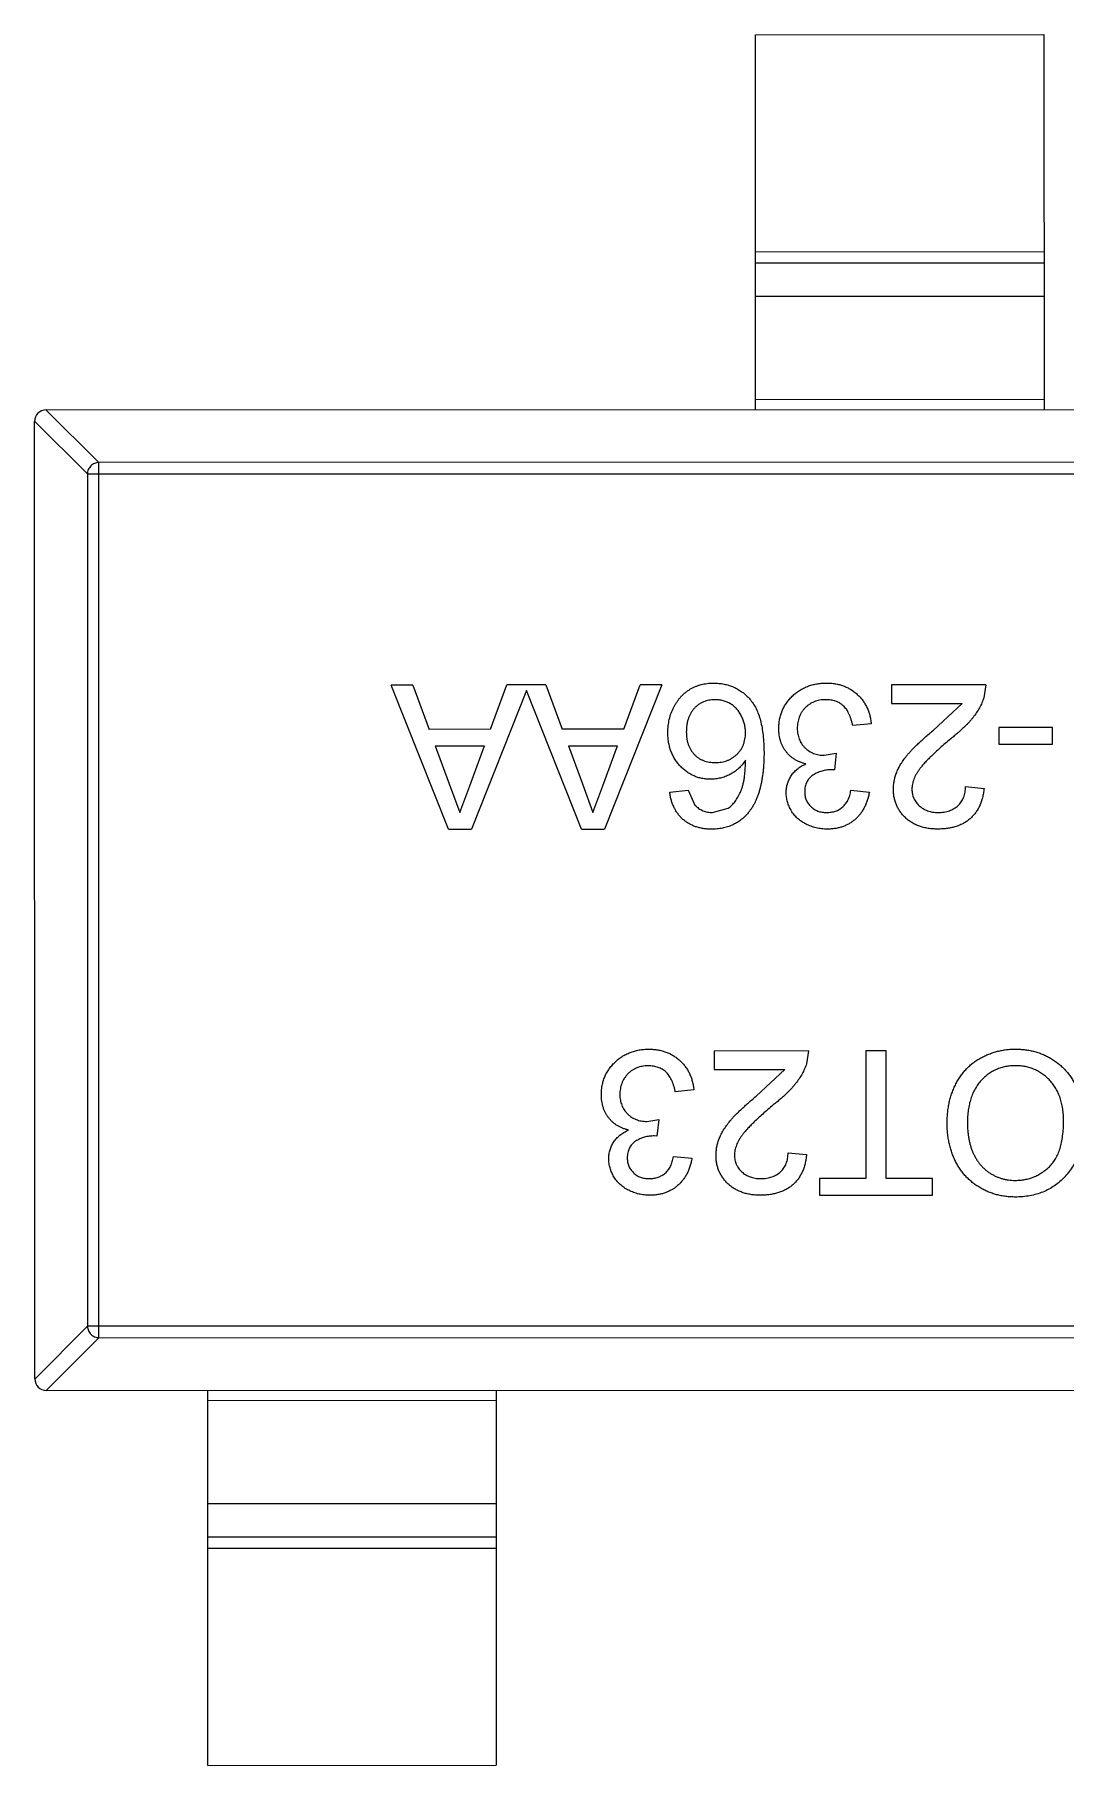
# Model space of a CAD drawing. Header units: inches. Extents: x -29 to 164, y -51 to 83.
# Drawn here: x 30.75 to 32.537, y 30.262 to 33.262 of the extents above; entities that cross this region are included whole.
import ezdxf

# ---------------------------------------------------------------- set-up
doc = ezdxf.new("R2010")
doc.units = ezdxf.units.IN
doc.header["$LTSCALE"] = 1.21
doc.header["$MEASUREMENT"] = 0
doc.layers.get('0').update_dxf_attribs({"linetype": 'CONTINUOUS'})

msp = doc.modelspace()

# ---------------------------------------------------------------- linework, layer by layer
at = {"color": 7, "linetype": 'Continuous'}
for p, q in [((31.9996, 33.2619), (32.4996, 33.262)), ((31.9997, 32.6119), (31.9996, 33.2619)), ((32.4996, 33.262), (32.4997, 32.612)), ((31.9997, 32.8857), (32.4997, 32.8858)), ((32.4997, 32.866), (31.9997, 32.8659)), ((32.4997, 32.808), (31.9997, 32.8079)), ((31.9997, 32.6297), (32.4997, 32.6298)), ((30.8412, 32.5005), (30.7497, 32.5919)), ((30.7501, 30.9316), (30.7497, 32.5916)), ((30.7694, 32.6116), (30.8609, 32.5202)), ((30.7697, 32.6116), (33.7297, 32.6122)), ((30.8412, 32.5005), (33.6583, 32.5011)), ((30.8412, 32.5005), (30.8415, 31.0228)), ((33.6386, 32.5208), (30.8609, 32.5202)), ((30.8612, 31.0031), (30.8609, 32.5202)), ((31.4672, 31.8846), (31.3679, 32.1345)), ((31.4053, 32.1345), (31.3679, 32.1345)), ((31.4053, 32.1345), (31.4337, 32.0576)), ((31.5403, 32.0577), (31.5687, 32.1346)), ((31.636, 32.1346), (31.5687, 32.1346)), ((31.636, 32.1346), (31.6645, 32.0577)), ((31.8369, 32.1346), (31.7377, 31.8846)), ((31.7711, 32.0577), (31.7995, 32.1346)), ((31.8369, 32.1346), (31.7995, 32.1346)), ((32.3989, 32.1348), (32.2354, 32.1347)), ((32.2354, 32.1347), (32.2354, 32.1027)), ((32.3989, 32.1348), (32.3955, 32.1125)), ((31.6024, 32.1251), (31.5069, 31.8846)), ((31.6979, 31.8846), (31.6024, 32.1251)), ((32.2354, 32.1027), (32.3577, 32.1027)), ((32.308, 32.0563), (32.3577, 32.1027)), ((31.5403, 32.0577), (31.4337, 32.0576)), ((31.7711, 32.0577), (31.6645, 32.0577)), ((32.2001, 32.0674), (32.1681, 32.0642)), ((32.5143, 32.0611), (32.4213, 32.061)), ((32.4213, 32.061), (32.4213, 32.0322)), ((32.5143, 32.0322), (32.5143, 32.0611)), ((31.4443, 32.0288), (31.4687, 31.9631)), ((31.4443, 32.0288), (31.5297, 32.0288)), ((31.5041, 31.9596), (31.5297, 32.0288)), ((31.6751, 32.0288), (31.7605, 32.0289)), ((31.6751, 32.0288), (31.6994, 31.9631)), ((31.7349, 31.9596), (31.7605, 32.0289)), ((32.1188, 32.0127), (32.1396, 32.0161)), ((32.1396, 32.0161), (32.1363, 31.9873)), ((32.4213, 32.0322), (32.5143, 32.0322)), ((32.1363, 31.9873), (32.1317, 31.9876)), ((31.4687, 31.9631), (31.487, 31.9134)), ((31.487, 31.9134), (31.5041, 31.9596)), ((31.6994, 31.9631), (31.7178, 31.9135)), ((31.7178, 31.9135), (31.7349, 31.9596)), ((32.3636, 31.9585), (32.3957, 31.9553)), ((31.8508, 31.9487), (31.8829, 31.952)), ((31.8829, 31.952), (31.8944, 31.9263)), ((32.1649, 31.952), (32.197, 31.9488)), ((31.9251, 31.9135), (31.9524, 31.9209)), ((31.4672, 31.8846), (31.5069, 31.8846)), ((31.6979, 31.8846), (31.7377, 31.8846)), ((32.0913, 31.5001), (31.9278, 31.5)), ((31.9278, 31.5), (31.9278, 31.468)), ((32.0913, 31.5001), (32.0879, 31.4778)), ((32.1907, 31.5001), (32.1907, 31.2789)), ((32.2259, 31.5001), (32.1907, 31.5001)), ((32.226, 31.279), (32.2259, 31.5001)), ((31.9278, 31.468), (32.0501, 31.468)), ((32.0004, 31.4216), (32.0501, 31.468)), ((31.8926, 31.4327), (31.8605, 31.4295)), ((31.8113, 31.378), (31.832, 31.3814)), ((31.832, 31.3814), (31.8287, 31.3526)), ((31.8287, 31.3526), (31.8241, 31.3529)), ((32.0561, 31.3238), (32.0881, 31.3206)), ((31.8574, 31.3173), (31.8894, 31.3141)), ((32.1106, 31.2789), (32.1106, 31.2501)), ((32.1907, 31.2789), (32.1106, 31.2789)), ((32.3061, 31.279), (32.226, 31.279)), ((32.3061, 31.2501), (32.3061, 31.279)), ((32.1106, 31.2501), (32.3061, 31.2501)), ((33.6587, 31.0234), (30.8415, 31.0228)), ((30.7501, 30.9313), (30.8415, 31.0228)), ((30.8612, 31.0031), (30.7698, 30.9116)), ((30.8612, 31.0031), (33.639, 31.0037)), ((30.7701, 30.9116), (33.7301, 30.9122)), ((31.0502, 30.2617), (31.0501, 30.9117)), ((31.5501, 30.9118), (31.5502, 30.2618)), ((31.5501, 30.894), (31.0501, 30.8939)), ((31.0501, 30.7157), (31.5501, 30.7158)), ((31.0502, 30.6576), (31.5502, 30.6577)), ((31.5502, 30.6379), (31.0502, 30.6378)), ((31.0502, 30.2617), (31.5502, 30.2618))]:
    msp.add_line(p, q, dxfattribs=at)
for centre, start, end in [((30.7697, 32.5916), 90.012, 180.012), ((30.7701, 30.9316), 180.012, 270.012)]:
    msp.add_arc(centre, 0.02, start, end, dxfattribs=at)
for points, knots in [([(30.8609, 32.5202), (30.8583, 32.5201), (30.8533, 32.519), (30.8468, 32.5146), (30.8424, 32.5081), (30.8413, 32.5031), (30.8412, 32.5005)], [0, 0, 0, 0, 0.249032, 0.5, 0.750968, 1, 1, 1, 1]), ([(31.8476, 32.0523), (31.8477, 32.0562), (31.848, 32.0638), (31.8499, 32.075), (31.8531, 32.0859), (31.8569, 32.0944), (31.8604, 32.101), (31.8634, 32.1056), (31.8666, 32.1099), (31.8699, 32.114), (31.8736, 32.1177), (31.8775, 32.1212), (31.8816, 32.1243), (31.8859, 32.1272), (31.8905, 32.1296), (31.8952, 32.1318), (31.9001, 32.1337), (31.9051, 32.1352), (31.9102, 32.1364), (31.9156, 32.1373), (31.921, 32.1378), (31.9247, 32.1378), (31.9266, 32.1379)], [0, 0, 0, 0, 0.088899, 0.17544, 0.261633, 0.34801, 0.390819, 0.432814, 0.473776, 0.514166, 0.554107, 0.594121, 0.63362, 0.673585, 0.71348, 0.75336, 0.792891, 0.833007, 0.873643, 0.914893, 0.95695, 1, 1, 1, 1]), ([(31.9266, 32.1379), (31.9298, 32.1378), (31.936, 32.1376), (31.945, 32.1363), (31.9536, 32.1341), (31.9618, 32.131), (31.9696, 32.1271), (31.9768, 32.1222), (31.9837, 32.1165), (31.99, 32.1099), (31.9958, 32.1023), (32.0007, 32.0935), (32.005, 32.0836), (32.0084, 32.0726), (32.011, 32.0604), (32.0129, 32.0472), (32.014, 32.0328), (32.0142, 32.0228), (32.0143, 32.0176)], [0, 0, 0, 0, 0.056157, 0.110133, 0.162537, 0.213912, 0.265146, 0.31651, 0.369179, 0.423123, 0.479276, 0.538691, 0.601978, 0.670125, 0.74365, 0.82281, 0.908261, 1, 1, 1, 1]), ([(32.0399, 32.0595), (32.04, 32.0622), (32.0401, 32.0674), (32.0412, 32.0752), (32.0431, 32.0827), (32.0456, 32.0898), (32.0489, 32.0967), (32.053, 32.1032), (32.0578, 32.1094), (32.0632, 32.1152), (32.0691, 32.1205), (32.0756, 32.1252), (32.0824, 32.1291), (32.0897, 32.1323), (32.0973, 32.1348), (32.1053, 32.1366), (32.1137, 32.1377), (32.1194, 32.1378), (32.1224, 32.1379)], [0, 0, 0, 0, 0.063503, 0.124805, 0.18492, 0.244376, 0.303775, 0.364133, 0.425376, 0.488388, 0.551743, 0.61386, 0.67564, 0.737737, 0.800417, 0.864658, 0.930985, 1, 1, 1, 1]), ([(32.1224, 32.1379), (32.125, 32.1379), (32.1302, 32.1378), (32.1377, 32.1367), (32.145, 32.1353), (32.1518, 32.1331), (32.1584, 32.1304), (32.1646, 32.1269), (32.1705, 32.123), (32.1759, 32.1184), (32.181, 32.1133), (32.1855, 32.1078), (32.1893, 32.1019), (32.1927, 32.0958), (32.1955, 32.0892), (32.1976, 32.0822), (32.1992, 32.075), (32.1998, 32.07), (32.2001, 32.0674)], [0, 0, 0, 0, 0.067794, 0.133464, 0.196934, 0.258481, 0.319787, 0.380431, 0.44099, 0.502867, 0.564806, 0.625526, 0.685604, 0.746041, 0.807347, 0.869717, 0.93379, 1, 1, 1, 1]), ([(31.9291, 32.109), (31.9273, 32.109), (31.9238, 32.1089), (31.9187, 32.1081), (31.9138, 32.107), (31.9092, 32.1054), (31.9048, 32.1032), (31.9007, 32.1006), (31.8969, 32.0976), (31.8933, 32.0941), (31.8901, 32.0902), (31.8873, 32.0859), (31.8849, 32.0813), (31.883, 32.0763), (31.8815, 32.0711), (31.8804, 32.0654), (31.8797, 32.0595), (31.8797, 32.0554), (31.8796, 32.0533)], [0, 0, 0, 0, 0.063965, 0.124854, 0.184383, 0.242748, 0.2999, 0.357059, 0.415719, 0.475258, 0.535508, 0.596291, 0.657728, 0.721052, 0.786261, 0.853834, 0.925318, 1, 1, 1, 1]), ([(31.9822, 32.0517), (31.9821, 32.0542), (31.9819, 32.0592), (31.9806, 32.0666), (31.9784, 32.0738), (31.9753, 32.0808), (31.9716, 32.0872), (31.9671, 32.093), (31.9621, 32.0979), (31.9564, 32.102), (31.9502, 32.1051), (31.9436, 32.1074), (31.9365, 32.1088), (31.9316, 32.1089), (31.9291, 32.109)], [0, 0, 0, 0, 0.086177, 0.171222, 0.257573, 0.34515, 0.431508, 0.513644, 0.593539, 0.672806, 0.752058, 0.831493, 0.913823, 1, 1, 1, 1]), ([(32.1212, 32.1091), (32.1194, 32.109), (32.1158, 32.109), (32.1106, 32.1082), (32.1057, 32.1072), (32.1011, 32.1055), (32.0967, 32.1035), (32.0927, 32.101), (32.0888, 32.0981), (32.0853, 32.0948), (32.0822, 32.0911), (32.0794, 32.0872), (32.0771, 32.083), (32.0752, 32.0787), (32.0738, 32.0741), (32.0727, 32.0694), (32.072, 32.0644), (32.072, 32.061), (32.0719, 32.0592)], [0, 0, 0, 0, 0.069461, 0.135658, 0.19962, 0.261651, 0.322053, 0.38234, 0.443223, 0.50493, 0.56682, 0.6276, 0.687476, 0.747351, 0.808174, 0.870133, 0.933721, 1, 1, 1, 1]), ([(32.1681, 32.0642), (32.1677, 32.0661), (32.1668, 32.0698), (32.1653, 32.0752), (32.1636, 32.0801), (32.1615, 32.0846), (32.1595, 32.0888), (32.1571, 32.0924), (32.1545, 32.0957), (32.1517, 32.0986), (32.1487, 32.1011), (32.1455, 32.1032), (32.1421, 32.105), (32.1383, 32.1065), (32.1344, 32.1076), (32.1302, 32.1085), (32.1258, 32.109), (32.1228, 32.109), (32.1212, 32.1091)], [0, 0, 0, 0, 0.082566, 0.15976, 0.233155, 0.301356, 0.365752, 0.426437, 0.484185, 0.539549, 0.593156, 0.647048, 0.701446, 0.757, 0.81384, 0.873058, 0.934963, 1, 1, 1, 1]), ([(32.3955, 32.1125), (32.3944, 32.1096), (32.3923, 32.1036), (32.3879, 32.095), (32.3828, 32.0865), (32.3778, 32.0795), (32.3732, 32.0739), (32.3693, 32.0696), (32.3651, 32.0651), (32.3604, 32.0606), (32.3553, 32.0559), (32.3499, 32.051), (32.3441, 32.0461), (32.34, 32.0429), (32.3379, 32.0412)], [0, 0, 0, 0, 0.100388, 0.204407, 0.310686, 0.422157, 0.480685, 0.543238, 0.6095, 0.679555, 0.753841, 0.831641, 0.913813, 1, 1, 1, 1]), ([(31.9215, 31.9712), (31.919, 31.9713), (31.914, 31.9714), (31.9067, 31.9724), (31.8997, 31.9743), (31.893, 31.9767), (31.8866, 31.98), (31.8804, 31.9838), (31.8746, 31.9885), (31.8691, 31.9937), (31.864, 31.9996), (31.8596, 32.0059), (31.8559, 32.0126), (31.8529, 32.0198), (31.8505, 32.0273), (31.8488, 32.0353), (31.8478, 32.0437), (31.8477, 32.0494), (31.8476, 32.0523)], [0, 0, 0, 0, 0.061347, 0.121203, 0.179863, 0.238152, 0.296252, 0.35519, 0.415676, 0.478379, 0.541524, 0.603977, 0.666513, 0.729491, 0.79371, 0.859736, 0.928449, 1, 1, 1, 1]), ([(31.8796, 32.0533), (31.8797, 32.0513), (31.8797, 32.0474), (31.8804, 32.0417), (31.8814, 32.0363), (31.883, 32.0312), (31.8849, 32.0265), (31.8872, 32.0221), (31.89, 32.018), (31.8932, 32.0143), (31.8967, 32.0109), (31.9006, 32.008), (31.9048, 32.0055), (31.9093, 32.0035), (31.9141, 32.0019), (31.9193, 32.0009), (31.9247, 32.0001), (31.9284, 32.0001), (31.9303, 32)], [0, 0, 0, 0, 0.072229, 0.141252, 0.207439, 0.270245, 0.331238, 0.391254, 0.450152, 0.509008, 0.567734, 0.625726, 0.683708, 0.742407, 0.803094, 0.865865, 0.931379, 1, 1, 1, 1]), ([(31.9303, 32), (31.9321, 32.0001), (31.9356, 32.0001), (31.9407, 32.0009), (31.9457, 32.002), (31.9504, 32.0035), (31.9549, 32.0055), (31.9592, 32.008), (31.9633, 32.0109), (31.9672, 32.0143), (31.9707, 32.0179), (31.9738, 32.0219), (31.9764, 32.0262), (31.9786, 32.0308), (31.9802, 32.0356), (31.9813, 32.0407), (31.9821, 32.0461), (31.9822, 32.0498), (31.9822, 32.0517)], [0, 0, 0, 0, 0.064812, 0.127718, 0.189086, 0.249562, 0.309738, 0.370215, 0.431085, 0.493911, 0.55657, 0.617553, 0.678119, 0.739063, 0.801665, 0.864956, 0.93089, 1, 1, 1, 1]), ([(32.0868, 31.9978), (32.085, 31.9983), (32.0815, 31.9992), (32.0765, 32.001), (32.0717, 32.0032), (32.0672, 32.0056), (32.0631, 32.0085), (32.0592, 32.0116), (32.0556, 32.0152), (32.0524, 32.0191), (32.0494, 32.0232), (32.0469, 32.0277), (32.0447, 32.0323), (32.0429, 32.0372), (32.0416, 32.0425), (32.0406, 32.0479), (32.04, 32.0536), (32.0399, 32.0575), (32.0399, 32.0595)], [0, 0, 0, 0, 0.065828, 0.128938, 0.190858, 0.251186, 0.310974, 0.37005, 0.429672, 0.489507, 0.549975, 0.610075, 0.670915, 0.732909, 0.796711, 0.861825, 0.929892, 1, 1, 1, 1]), ([(32.0719, 32.0592), (32.072, 32.0576), (32.0721, 32.0543), (32.0727, 32.0496), (32.0737, 32.0451), (32.0752, 32.0408), (32.077, 32.0367), (32.0793, 32.0328), (32.082, 32.0292), (32.0851, 32.0258), (32.0885, 32.0227), (32.0922, 32.0201), (32.0961, 32.0178), (32.1002, 32.0159), (32.1045, 32.0145), (32.1091, 32.0134), (32.1139, 32.0128), (32.1172, 32.0127), (32.1188, 32.0127)], [0, 0, 0, 0, 0.067051, 0.13118, 0.193722, 0.254499, 0.314763, 0.375117, 0.436023, 0.498297, 0.560571, 0.621619, 0.681973, 0.742853, 0.804272, 0.867473, 0.932273, 1, 1, 1, 1]), ([(32.2386, 31.9537), (32.2387, 31.9562), (32.2388, 31.9612), (32.2399, 31.9686), (32.2418, 31.9759), (32.2442, 31.9832), (32.2475, 31.9906), (32.2517, 31.9981), (32.257, 32.0058), (32.262, 32.0123), (32.2667, 32.0178), (32.2708, 32.0223), (32.2756, 32.0271), (32.2809, 32.0323), (32.2869, 32.0378), (32.2933, 32.0437), (32.3005, 32.0499), (32.3054, 32.0541), (32.308, 32.0563)], [0, 0, 0, 0, 0.057945, 0.116018, 0.174826, 0.234683, 0.296827, 0.364061, 0.436192, 0.51426, 0.556976, 0.604856, 0.657675, 0.715751, 0.77884, 0.847501, 0.921228, 1, 1, 1, 1]), ([(32.0143, 32.0176), (32.0143, 32.0147), (32.0142, 32.0089), (32.0138, 32.0004), (32.0134, 31.9921), (32.0126, 31.9842), (32.0117, 31.9766), (32.0105, 31.9693), (32.0091, 31.9623), (32.0075, 31.9556), (32.0057, 31.9492), (32.0037, 31.9431), (32.0015, 31.9373), (31.999, 31.9319), (31.9964, 31.9267), (31.9935, 31.9219), (31.9904, 31.9173), (31.9882, 31.9145), (31.987, 31.9131)], [0, 0, 0, 0, 0.080034, 0.157854, 0.232564, 0.304731, 0.374384, 0.441663, 0.506048, 0.568692, 0.628715, 0.687238, 0.743227, 0.797567, 0.850239, 0.901629, 0.951067, 1, 1, 1, 1]), ([(32.3379, 32.0412), (32.3347, 32.0385), (32.3285, 32.0333), (32.3197, 32.0256), (32.3117, 32.0184), (32.3046, 32.0116), (32.2984, 32.0054), (32.2929, 31.9996), (32.2882, 31.9944), (32.2843, 31.9895), (32.2811, 31.9849), (32.2783, 31.9803), (32.276, 31.9759), (32.274, 31.9714), (32.2725, 31.967), (32.2715, 31.9627), (32.2708, 31.9583), (32.2707, 31.9555), (32.2707, 31.954)], [0, 0, 0, 0, 0.11141, 0.214526, 0.309417, 0.396087, 0.474284, 0.544374, 0.60642, 0.660582, 0.709794, 0.756451, 0.800767, 0.843168, 0.884295, 0.923885, 0.962359, 1, 1, 1, 1]), ([(31.9822, 32.0042), (31.9803, 32.0015), (31.9766, 31.9963), (31.9701, 31.9895), (31.963, 31.9838), (31.9552, 31.9792), (31.9471, 31.9756), (31.9387, 31.9731), (31.9302, 31.9715), (31.9244, 31.9713), (31.9215, 31.9712)], [0, 0, 0, 0, 0.13549, 0.265229, 0.390778, 0.51542, 0.638317, 0.759642, 0.878902, 1, 1, 1, 1]), ([(31.9524, 31.9209), (31.9545, 31.9227), (31.9588, 31.9262), (31.9644, 31.9328), (31.9694, 31.9404), (31.973, 31.9476), (31.9756, 31.954), (31.9773, 31.9594), (31.9788, 31.9655), (31.98, 31.9721), (31.9809, 31.9793), (31.9816, 31.9871), (31.9821, 31.9954), (31.9822, 32.0012), (31.9822, 32.0042)], [0, 0, 0, 0, 0.088609, 0.181893, 0.280787, 0.38702, 0.444107, 0.506454, 0.574396, 0.647656, 0.726426, 0.811458, 0.90278, 1, 1, 1, 1]), ([(32.0527, 31.9482), (32.0528, 31.9508), (32.0531, 31.956), (32.0547, 31.9634), (32.0575, 31.9705), (32.0612, 31.9773), (32.0661, 31.9835), (32.072, 31.989), (32.0789, 31.9939), (32.0842, 31.9965), (32.0868, 31.9978)], [0, 0, 0, 0, 0.121951, 0.240787, 0.35855, 0.479066, 0.601519, 0.727551, 0.859932, 1, 1, 1, 1]), ([(32.1317, 31.9876), (32.1287, 31.9875), (32.1229, 31.9873), (32.1145, 31.9854), (32.1065, 31.9826), (32.1003, 31.9791), (32.0958, 31.9759), (32.0929, 31.9729), (32.0903, 31.9698), (32.0883, 31.9663), (32.0867, 31.9625), (32.0856, 31.9584), (32.0849, 31.9539), (32.0848, 31.9509), (32.0848, 31.9493)], [0, 0, 0, 0, 0.129789, 0.254605, 0.378435, 0.50292, 0.565018, 0.624848, 0.683448, 0.742765, 0.802757, 0.86522, 0.930779, 1, 1, 1, 1]), ([(32.3156, 31.8847), (32.3127, 31.8848), (32.3071, 31.8849), (32.2988, 31.8859), (32.2911, 31.8874), (32.2838, 31.8895), (32.277, 31.8924), (32.2706, 31.8958), (32.2647, 31.8998), (32.2593, 31.9045), (32.2545, 31.9095), (32.2502, 31.915), (32.2467, 31.9207), (32.2437, 31.9267), (32.2414, 31.9331), (32.2398, 31.9397), (32.2388, 31.9466), (32.2387, 31.9513), (32.2386, 31.9537)], [0, 0, 0, 0, 0.074712, 0.145539, 0.213339, 0.278615, 0.342094, 0.40389, 0.465063, 0.526577, 0.587328, 0.64638, 0.704345, 0.761672, 0.819418, 0.878039, 0.937796, 1, 1, 1, 1]), ([(32.2707, 31.954), (32.2707, 31.9526), (32.2708, 31.9499), (32.2714, 31.9458), (32.2723, 31.942), (32.2738, 31.9383), (32.2755, 31.9347), (32.2778, 31.9314), (32.2803, 31.9282), (32.2833, 31.9252), (32.2865, 31.9225), (32.2901, 31.9201), (32.2938, 31.9181), (32.2979, 31.9164), (32.3021, 31.9152), (32.3066, 31.9143), (32.3114, 31.9137), (32.3146, 31.9136), (32.3163, 31.9136)], [0, 0, 0, 0, 0.061762, 0.121174, 0.179421, 0.236843, 0.294322, 0.353191, 0.412721, 0.474522, 0.537057, 0.599591, 0.662367, 0.725246, 0.790316, 0.857724, 0.927232, 1, 1, 1, 1]), ([(32.3957, 31.9553), (32.3954, 31.9525), (32.3947, 31.947), (32.3931, 31.9392), (32.3909, 31.9318), (32.3882, 31.925), (32.3849, 31.9187), (32.3811, 31.9128), (32.3766, 31.9075), (32.3717, 31.9027), (32.3663, 31.8985), (32.3604, 31.8948), (32.354, 31.8917), (32.3471, 31.8891), (32.3399, 31.8872), (32.3322, 31.8858), (32.324, 31.8849), (32.3184, 31.8848), (32.3156, 31.8847)], [0, 0, 0, 0, 0.070675, 0.137493, 0.201473, 0.262869, 0.32255, 0.380737, 0.43822, 0.495487, 0.553484, 0.611346, 0.670644, 0.731587, 0.794183, 0.859445, 0.928208, 1, 1, 1, 1]), ([(32.3163, 31.9136), (32.318, 31.9136), (32.3214, 31.9137), (32.3264, 31.9143), (32.3311, 31.9151), (32.3356, 31.9165), (32.3397, 31.9181), (32.3436, 31.9203), (32.3473, 31.9226), (32.3507, 31.9254), (32.3537, 31.9286), (32.3564, 31.932), (32.3586, 31.9357), (32.3604, 31.9397), (32.3618, 31.944), (32.3629, 31.9486), (32.3635, 31.9534), (32.3636, 31.9568), (32.3636, 31.9585)], [0, 0, 0, 0, 0.070696, 0.138358, 0.20337, 0.2657, 0.327256, 0.386512, 0.445858, 0.505173, 0.56378, 0.622343, 0.680824, 0.739795, 0.800801, 0.864239, 0.930631, 1, 1, 1, 1]), ([(31.923, 31.8847), (31.9206, 31.8847), (31.9158, 31.8848), (31.9087, 31.8856), (31.9021, 31.887), (31.8957, 31.8888), (31.8897, 31.8912), (31.884, 31.8941), (31.8787, 31.8976), (31.8737, 31.9016), (31.8692, 31.906), (31.8651, 31.9109), (31.8615, 31.9163), (31.8584, 31.922), (31.8557, 31.9281), (31.8535, 31.9346), (31.8519, 31.9415), (31.8512, 31.9463), (31.8508, 31.9487)], [0, 0, 0, 0, 0.068499, 0.134572, 0.198208, 0.259784, 0.319951, 0.379508, 0.438814, 0.498497, 0.558182, 0.617438, 0.677522, 0.737959, 0.80033, 0.86409, 0.930622, 1, 1, 1, 1]), ([(31.8944, 31.9263), (31.8955, 31.9253), (31.8976, 31.9233), (31.9009, 31.9207), (31.9045, 31.9184), (31.9083, 31.9166), (31.9122, 31.9152), (31.9164, 31.9142), (31.9207, 31.9136), (31.9236, 31.9135), (31.9251, 31.9135)], [0, 0, 0, 0, 0.128545, 0.252818, 0.375212, 0.497113, 0.618546, 0.742222, 0.869458, 1, 1, 1, 1]), ([(32.1239, 31.8847), (32.1206, 31.8848), (32.1142, 31.885), (32.1048, 31.8867), (32.0958, 31.8894), (32.0872, 31.8931), (32.0793, 31.8977), (32.0723, 31.9032), (32.0663, 31.9095), (32.0615, 31.9166), (32.0576, 31.9241), (32.0548, 31.9319), (32.0531, 31.94), (32.0528, 31.9455), (32.0527, 31.9482)], [0, 0, 0, 0, 0.092054, 0.181008, 0.26913, 0.357137, 0.443549, 0.526433, 0.607453, 0.688385, 0.767854, 0.845531, 0.922529, 1, 1, 1, 1]), ([(32.0848, 31.9493), (32.0848, 31.948), (32.0849, 31.9455), (32.0854, 31.9419), (32.0862, 31.9384), (32.0874, 31.9351), (32.0889, 31.932), (32.0908, 31.9291), (32.0929, 31.9262), (32.0954, 31.9237), (32.0982, 31.9213), (32.1011, 31.9192), (32.1043, 31.9174), (32.1076, 31.916), (32.1112, 31.9149), (32.1149, 31.9141), (32.1188, 31.9136), (32.1215, 31.9136), (32.1229, 31.9135)], [0, 0, 0, 0, 0.065093, 0.127304, 0.188122, 0.247131, 0.306077, 0.365678, 0.426103, 0.487841, 0.550317, 0.611805, 0.672737, 0.734883, 0.79768, 0.862475, 0.929775, 1, 1, 1, 1]), ([(32.1229, 31.9135), (32.1255, 31.9137), (32.1307, 31.9139), (32.1381, 31.9157), (32.1449, 31.9187), (32.1498, 31.9223), (32.1534, 31.9257), (32.1558, 31.9286), (32.1579, 31.9317), (32.1598, 31.9352), (32.1615, 31.939), (32.163, 31.943), (32.1641, 31.9474), (32.1646, 31.9505), (32.1649, 31.952)], [0, 0, 0, 0, 0.127797, 0.246795, 0.362284, 0.477652, 0.536237, 0.59559, 0.656344, 0.719085, 0.784349, 0.852876, 0.924551, 1, 1, 1, 1]), ([(32.197, 31.9488), (32.1965, 31.9463), (32.1955, 31.9415), (32.1935, 31.9345), (32.191, 31.9279), (32.1881, 31.9217), (32.1848, 31.916), (32.181, 31.9107), (32.1768, 31.9058), (32.1722, 31.9014), (32.1672, 31.8975), (32.1619, 31.894), (32.1563, 31.8912), (32.1504, 31.8888), (32.1442, 31.8869), (32.1376, 31.8857), (32.1308, 31.8848), (32.1262, 31.8847), (32.1239, 31.8847)], [0, 0, 0, 0, 0.071036, 0.139343, 0.204958, 0.268332, 0.330129, 0.390664, 0.450861, 0.510587, 0.570374, 0.629455, 0.687994, 0.747581, 0.807839, 0.870034, 0.93381, 1, 1, 1, 1]), ([(31.987, 31.9131), (31.985, 31.9108), (31.981, 31.9063), (31.9742, 31.9005), (31.967, 31.8956), (31.9592, 31.8916), (31.9509, 31.8885), (31.942, 31.8862), (31.9327, 31.8849), (31.9263, 31.8847), (31.923, 31.8847)], [0, 0, 0, 0, 0.125625, 0.247619, 0.368528, 0.488104, 0.609878, 0.735382, 0.864448, 1, 1, 1, 1]), ([(31.7323, 31.4248), (31.7324, 31.4275), (31.7325, 31.4328), (31.7336, 31.4405), (31.7355, 31.448), (31.7381, 31.4551), (31.7413, 31.462), (31.7454, 31.4685), (31.7502, 31.4747), (31.7556, 31.4805), (31.7616, 31.4859), (31.768, 31.4905), (31.7749, 31.4944), (31.7821, 31.4976), (31.7897, 31.5002), (31.7977, 31.502), (31.8061, 31.503), (31.8119, 31.5032), (31.8148, 31.5032)], [0, 0, 0, 0, 0.063503, 0.124805, 0.18492, 0.244376, 0.303775, 0.364133, 0.425376, 0.488388, 0.551743, 0.61386, 0.67564, 0.737737, 0.800417, 0.864658, 0.930985, 1, 1, 1, 1]), ([(31.8148, 31.5032), (31.8174, 31.5032), (31.8226, 31.5031), (31.8302, 31.5021), (31.8374, 31.5006), (31.8443, 31.4984), (31.8508, 31.4957), (31.857, 31.4922), (31.8629, 31.4883), (31.8684, 31.4837), (31.8734, 31.4786), (31.8779, 31.4731), (31.8818, 31.4673), (31.8852, 31.4611), (31.8879, 31.4545), (31.89, 31.4476), (31.8917, 31.4403), (31.8923, 31.4353), (31.8926, 31.4327)], [0, 0, 0, 0, 0.067794, 0.133464, 0.196934, 0.258481, 0.319787, 0.380431, 0.44099, 0.502867, 0.564806, 0.625526, 0.685604, 0.746041, 0.807347, 0.869717, 0.93379, 1, 1, 1, 1]), ([(32.3317, 31.3755), (32.3318, 31.3786), (32.3319, 31.3848), (32.3326, 31.3938), (32.3338, 31.4026), (32.3354, 31.4112), (32.3376, 31.4195), (32.3402, 31.4276), (32.3433, 31.4354), (32.3468, 31.443), (32.3508, 31.4502), (32.3552, 31.457), (32.36, 31.4633), (32.3652, 31.4692), (32.3708, 31.4746), (32.3769, 31.4796), (32.3832, 31.4841), (32.39, 31.4882), (32.3971, 31.4917), (32.4043, 31.4948), (32.4116, 31.4975), (32.4191, 31.4996), (32.4267, 31.5013), (32.4344, 31.5025), (32.4423, 31.5032), (32.4476, 31.5033), (32.4503, 31.5034)], [0, 0, 0, 0, 0.04756, 0.093962, 0.139112, 0.183626, 0.227457, 0.270703, 0.313611, 0.35626, 0.398366, 0.439557, 0.480045, 0.519888, 0.559658, 0.599421, 0.639208, 0.679668, 0.72002, 0.759859, 0.79956, 0.839199, 0.878956, 0.918794, 0.959083, 1, 1, 1, 1]), ([(32.4503, 31.5034), (32.4531, 31.5033), (32.4588, 31.5032), (32.4672, 31.5024), (32.4754, 31.5011), (32.4834, 31.4993), (32.4911, 31.4969), (32.4986, 31.4939), (32.5059, 31.4905), (32.5129, 31.4866), (32.5196, 31.4822), (32.5258, 31.4774), (32.5317, 31.4722), (32.5371, 31.4665), (32.5422, 31.4606), (32.5468, 31.4542), (32.551, 31.4475), (32.5547, 31.4403), (32.5581, 31.433), (32.5609, 31.4255), (32.5634, 31.418), (32.5654, 31.4103), (32.567, 31.4025), (32.568, 31.3946), (32.5688, 31.3866), (32.5689, 31.3812), (32.5689, 31.3785)], [0, 0, 0, 0, 0.044697, 0.088534, 0.131409, 0.173814, 0.215715, 0.257247, 0.298848, 0.340604, 0.382029, 0.42297, 0.463632, 0.504048, 0.544591, 0.584964, 0.626265, 0.667979, 0.709943, 0.751382, 0.792619, 0.833948, 0.875008, 0.916446, 0.957907, 1, 1, 1, 1]), ([(31.8137, 31.4744), (31.8118, 31.4744), (31.8083, 31.4743), (31.8031, 31.4735), (31.7982, 31.4725), (31.7935, 31.4709), (31.7892, 31.4688), (31.7851, 31.4664), (31.7813, 31.4635), (31.7778, 31.4601), (31.7747, 31.4564), (31.7719, 31.4525), (31.7696, 31.4484), (31.7676, 31.444), (31.7662, 31.4394), (31.7652, 31.4347), (31.7645, 31.4297), (31.7644, 31.4263), (31.7644, 31.4245)], [0, 0, 0, 0, 0.069461, 0.135658, 0.19962, 0.261651, 0.322053, 0.38234, 0.443223, 0.50493, 0.56682, 0.6276, 0.687476, 0.747351, 0.808174, 0.870133, 0.933721, 1, 1, 1, 1]), ([(31.8605, 31.4295), (31.8601, 31.4314), (31.8593, 31.4352), (31.8577, 31.4405), (31.856, 31.4455), (31.8539, 31.4499), (31.8519, 31.4541), (31.8495, 31.4577), (31.847, 31.461), (31.8442, 31.4639), (31.8412, 31.4664), (31.838, 31.4685), (31.8345, 31.4704), (31.8308, 31.4718), (31.8268, 31.4729), (31.8227, 31.4738), (31.8182, 31.4743), (31.8152, 31.4744), (31.8137, 31.4744)], [0, 0, 0, 0, 0.082566, 0.15976, 0.233155, 0.301356, 0.365752, 0.426437, 0.484185, 0.539549, 0.593156, 0.647048, 0.701446, 0.757, 0.81384, 0.873058, 0.934963, 1, 1, 1, 1]), ([(32.0879, 31.4778), (32.0869, 31.4749), (32.0847, 31.4689), (32.0804, 31.4603), (32.0752, 31.4518), (32.0702, 31.4448), (32.0656, 31.4393), (32.0618, 31.4349), (32.0575, 31.4304), (32.0528, 31.4259), (32.0478, 31.4212), (32.0424, 31.4164), (32.0365, 31.4115), (32.0324, 31.4082), (32.0303, 31.4066)], [0, 0, 0, 0, 0.100388, 0.204407, 0.310686, 0.422157, 0.480685, 0.543238, 0.6095, 0.679555, 0.753841, 0.831641, 0.913813, 1, 1, 1, 1]), ([(32.4504, 31.4745), (32.4474, 31.4744), (32.4416, 31.4743), (32.4331, 31.4731), (32.425, 31.471), (32.4172, 31.4682), (32.4099, 31.4645), (32.4029, 31.4601), (32.3964, 31.4547), (32.3903, 31.4487), (32.3848, 31.4419), (32.38, 31.4344), (32.376, 31.4262), (32.3726, 31.4173), (32.3701, 31.4077), (32.3682, 31.3975), (32.3671, 31.3866), (32.367, 31.3791), (32.367, 31.3753)], [0, 0, 0, 0, 0.061055, 0.119545, 0.176806, 0.232956, 0.288583, 0.344667, 0.401662, 0.46054, 0.520477, 0.581213, 0.643431, 0.707961, 0.775371, 0.846414, 0.921152, 1, 1, 1, 1]), ([(32.5336, 31.3789), (32.5336, 31.3825), (32.5335, 31.3895), (32.5323, 31.3998), (32.5304, 31.4095), (32.5279, 31.4186), (32.5245, 31.4271), (32.5205, 31.435), (32.5156, 31.4423), (32.5101, 31.449), (32.504, 31.455), (32.4974, 31.4602), (32.4905, 31.4646), (32.4832, 31.4682), (32.4756, 31.4711), (32.4675, 31.4731), (32.4591, 31.4743), (32.4534, 31.4744), (32.4504, 31.4745)], [0, 0, 0, 0, 0.075964, 0.148125, 0.217201, 0.2833, 0.347202, 0.4093, 0.470426, 0.531588, 0.591739, 0.650258, 0.707303, 0.764208, 0.821148, 0.879119, 0.938423, 1, 1, 1, 1]), ([(31.7793, 31.3631), (31.7775, 31.3636), (31.774, 31.3645), (31.7689, 31.3663), (31.7642, 31.3685), (31.7597, 31.3709), (31.7555, 31.3738), (31.7516, 31.3769), (31.7481, 31.3805), (31.7448, 31.3844), (31.7418, 31.3885), (31.7393, 31.393), (31.7372, 31.3976), (31.7353, 31.4026), (31.734, 31.4078), (31.7331, 31.4132), (31.7324, 31.4189), (31.7324, 31.4228), (31.7323, 31.4248)], [0, 0, 0, 0, 0.065828, 0.128938, 0.190858, 0.251186, 0.310974, 0.37005, 0.429672, 0.489507, 0.549975, 0.610075, 0.670915, 0.732909, 0.796711, 0.861825, 0.929892, 1, 1, 1, 1]), ([(31.7644, 31.4245), (31.7644, 31.4229), (31.7645, 31.4196), (31.7651, 31.4149), (31.7662, 31.4104), (31.7676, 31.4061), (31.7695, 31.402), (31.7717, 31.3981), (31.7745, 31.3945), (31.7776, 31.3911), (31.7809, 31.388), (31.7846, 31.3854), (31.7885, 31.3831), (31.7926, 31.3813), (31.797, 31.3798), (31.8015, 31.3787), (31.8063, 31.3781), (31.8096, 31.3781), (31.8113, 31.378)], [0, 0, 0, 0, 0.067051, 0.13118, 0.193722, 0.254499, 0.314763, 0.375117, 0.436023, 0.498297, 0.560571, 0.621619, 0.681973, 0.742853, 0.804272, 0.867473, 0.932273, 1, 1, 1, 1]), ([(31.9311, 31.3191), (31.9311, 31.3215), (31.9313, 31.3265), (31.9324, 31.3339), (31.9342, 31.3412), (31.9366, 31.3485), (31.94, 31.3559), (31.9442, 31.3634), (31.9494, 31.3711), (31.9544, 31.3776), (31.9591, 31.3831), (31.9633, 31.3876), (31.9681, 31.3924), (31.9733, 31.3976), (31.9793, 31.4031), (31.9858, 31.409), (31.9929, 31.4152), (31.9979, 31.4194), (32.0004, 31.4216)], [0, 0, 0, 0, 0.057945, 0.116018, 0.174826, 0.234683, 0.296827, 0.364061, 0.436192, 0.51426, 0.556976, 0.604856, 0.657675, 0.715751, 0.77884, 0.847501, 0.921228, 1, 1, 1, 1]), ([(32.0303, 31.4066), (32.0271, 31.4039), (32.0209, 31.3986), (32.0122, 31.3909), (32.0042, 31.3837), (31.9971, 31.377), (31.9908, 31.3707), (31.9853, 31.3649), (31.9806, 31.3597), (31.9768, 31.3548), (31.9735, 31.3502), (31.9707, 31.3457), (31.9684, 31.3412), (31.9665, 31.3368), (31.965, 31.3324), (31.9639, 31.328), (31.9632, 31.3237), (31.9632, 31.3208), (31.9631, 31.3194)], [0, 0, 0, 0, 0.11141, 0.214526, 0.309417, 0.396087, 0.474284, 0.544374, 0.60642, 0.660582, 0.709794, 0.756451, 0.800767, 0.843168, 0.884295, 0.923885, 0.962359, 1, 1, 1, 1]), ([(31.7452, 31.3136), (31.7453, 31.3162), (31.7455, 31.3213), (31.7471, 31.3288), (31.7499, 31.3359), (31.7536, 31.3426), (31.7585, 31.3488), (31.7644, 31.3544), (31.7714, 31.3593), (31.7766, 31.3618), (31.7793, 31.3631)], [0, 0, 0, 0, 0.121951, 0.240787, 0.35855, 0.479066, 0.601519, 0.727551, 0.859932, 1, 1, 1, 1]), ([(32.4502, 31.2469), (32.4473, 31.247), (32.4417, 31.2471), (32.4335, 31.2478), (32.4254, 31.2492), (32.4175, 31.2509), (32.4099, 31.2533), (32.4024, 31.256), (32.3952, 31.2595), (32.3882, 31.2633), (32.3815, 31.2676), (32.3753, 31.2723), (32.3694, 31.2774), (32.3638, 31.2829), (32.3588, 31.2889), (32.3541, 31.2952), (32.3499, 31.3019), (32.3461, 31.3091), (32.3427, 31.3165), (32.3398, 31.3242), (32.3373, 31.3322), (32.3352, 31.3404), (32.3337, 31.3488), (32.3325, 31.3575), (32.3319, 31.3664), (32.3318, 31.3725), (32.3317, 31.3755)], [0, 0, 0, 0, 0.043099, 0.085587, 0.126908, 0.167967, 0.20845, 0.249025, 0.289281, 0.33001, 0.370598, 0.410466, 0.450033, 0.489688, 0.529116, 0.569037, 0.609703, 0.650759, 0.692509, 0.734219, 0.776707, 0.819552, 0.863351, 0.907839, 0.953334, 1, 1, 1, 1]), ([(32.367, 31.3753), (32.367, 31.3728), (32.367, 31.368), (32.3676, 31.3608), (32.3683, 31.3539), (32.3694, 31.3472), (32.3709, 31.3408), (32.3725, 31.3345), (32.3746, 31.3286), (32.377, 31.3229), (32.3796, 31.3174), (32.3826, 31.3123), (32.3858, 31.3075), (32.3893, 31.3029), (32.3932, 31.2988), (32.3973, 31.2949), (32.4018, 31.2913), (32.4065, 31.2881), (32.4113, 31.2852), (32.4164, 31.2827), (32.4216, 31.2805), (32.427, 31.2788), (32.4325, 31.2775), (32.4382, 31.2765), (32.444, 31.2759), (32.448, 31.2758), (32.45, 31.2758)], [0, 0, 0, 0, 0.050852, 0.099752, 0.147438, 0.194086, 0.239171, 0.28334, 0.326577, 0.368936, 0.410572, 0.451051, 0.490877, 0.530044, 0.568937, 0.607578, 0.64642, 0.685679, 0.724799, 0.763513, 0.802173, 0.84074, 0.879649, 0.919071, 0.959098, 1, 1, 1, 1]), ([(32.45, 31.2758), (32.4528, 31.2758), (32.4583, 31.276), (32.4665, 31.2772), (32.4743, 31.279), (32.4819, 31.2816), (32.4892, 31.285), (32.4961, 31.2891), (32.5028, 31.2939), (32.5091, 31.2995), (32.515, 31.3059), (32.52, 31.3134), (32.5242, 31.322), (32.5277, 31.3314), (32.5304, 31.3419), (32.5322, 31.3533), (32.5334, 31.3658), (32.5336, 31.3744), (32.5336, 31.3789)], [0, 0, 0, 0, 0.055943, 0.110382, 0.164048, 0.216759, 0.269601, 0.323009, 0.377581, 0.433449, 0.490922, 0.550625, 0.613117, 0.679861, 0.751358, 0.828261, 0.910795, 1, 1, 1, 1]), ([(32.5689, 31.3785), (32.5688, 31.3735), (32.5686, 31.3637), (32.5671, 31.3495), (32.5645, 31.3361), (32.5608, 31.3236), (32.5562, 31.3118), (32.5505, 31.3009), (32.5437, 31.2909), (32.536, 31.2817), (32.5273, 31.2736), (32.5181, 31.2664), (32.5083, 31.2604), (32.4978, 31.2554), (32.4867, 31.2516), (32.4751, 31.249), (32.4628, 31.2472), (32.4545, 31.247), (32.4502, 31.2469)], [0, 0, 0, 0, 0.075226, 0.146575, 0.2145, 0.27953, 0.342403, 0.403496, 0.463762, 0.523864, 0.583252, 0.641302, 0.698898, 0.756295, 0.814628, 0.874325, 0.935783, 1, 1, 1, 1]), ([(31.8241, 31.3529), (31.8212, 31.3528), (31.8154, 31.3526), (31.8069, 31.3508), (31.799, 31.3479), (31.7928, 31.3444), (31.7882, 31.3412), (31.7853, 31.3383), (31.7827, 31.3352), (31.7808, 31.3316), (31.7791, 31.3278), (31.7781, 31.3237), (31.7773, 31.3192), (31.7773, 31.3162), (31.7772, 31.3146)], [0, 0, 0, 0, 0.129789, 0.254605, 0.378435, 0.50292, 0.565018, 0.624848, 0.683448, 0.742765, 0.802757, 0.86522, 0.930779, 1, 1, 1, 1]), ([(32.0087, 31.2789), (32.0104, 31.2789), (32.0138, 31.279), (32.0188, 31.2796), (32.0235, 31.2805), (32.028, 31.2818), (32.0322, 31.2835), (32.0361, 31.2856), (32.0398, 31.288), (32.0431, 31.2908), (32.0461, 31.2939), (32.0488, 31.2973), (32.051, 31.301), (32.0528, 31.305), (32.0543, 31.3093), (32.0553, 31.3139), (32.0559, 31.3187), (32.056, 31.3221), (32.0561, 31.3238)], [0, 0, 0, 0, 0.070696, 0.138358, 0.20337, 0.2657, 0.327256, 0.386512, 0.445858, 0.505173, 0.56378, 0.622343, 0.680824, 0.739795, 0.800801, 0.864239, 0.930631, 1, 1, 1, 1]), ([(31.8163, 31.25), (31.813, 31.2501), (31.8066, 31.2503), (31.7972, 31.252), (31.7882, 31.2547), (31.7797, 31.2584), (31.7718, 31.263), (31.7648, 31.2685), (31.7588, 31.2749), (31.7539, 31.2819), (31.7501, 31.2894), (31.7472, 31.2972), (31.7455, 31.3053), (31.7453, 31.3108), (31.7452, 31.3136)], [0, 0, 0, 0, 0.092054, 0.181008, 0.26913, 0.357137, 0.443549, 0.526433, 0.607453, 0.688385, 0.767854, 0.845531, 0.922529, 1, 1, 1, 1]), ([(31.7772, 31.3146), (31.7773, 31.3133), (31.7773, 31.3109), (31.7778, 31.3072), (31.7787, 31.3038), (31.7798, 31.3005), (31.7813, 31.2973), (31.7832, 31.2944), (31.7854, 31.2916), (31.7879, 31.289), (31.7906, 31.2866), (31.7936, 31.2845), (31.7967, 31.2827), (31.8001, 31.2814), (31.8036, 31.2802), (31.8073, 31.2795), (31.8112, 31.2789), (31.8139, 31.2789), (31.8153, 31.2789)], [0, 0, 0, 0, 0.065093, 0.127304, 0.188122, 0.247131, 0.306077, 0.365678, 0.426103, 0.487841, 0.550317, 0.611805, 0.672737, 0.734883, 0.79768, 0.862475, 0.929775, 1, 1, 1, 1]), ([(31.8153, 31.2789), (31.818, 31.279), (31.8232, 31.2792), (31.8306, 31.281), (31.8373, 31.2841), (31.8423, 31.2876), (31.8458, 31.291), (31.8482, 31.2939), (31.8504, 31.2971), (31.8523, 31.3005), (31.8539, 31.3043), (31.8554, 31.3084), (31.8565, 31.3127), (31.8571, 31.3158), (31.8574, 31.3173)], [0, 0, 0, 0, 0.127797, 0.246795, 0.362284, 0.477652, 0.536237, 0.59559, 0.656344, 0.719085, 0.784349, 0.852876, 0.924551, 1, 1, 1, 1]), ([(31.8894, 31.3141), (31.8889, 31.3117), (31.8879, 31.3068), (31.8859, 31.2998), (31.8835, 31.2932), (31.8806, 31.2871), (31.8773, 31.2813), (31.8735, 31.276), (31.8693, 31.2712), (31.8646, 31.2667), (31.8597, 31.2628), (31.8543, 31.2594), (31.8487, 31.2565), (31.8428, 31.2541), (31.8366, 31.2522), (31.8301, 31.251), (31.8233, 31.2501), (31.8187, 31.2501), (31.8163, 31.25)], [0, 0, 0, 0, 0.071036, 0.139343, 0.204958, 0.268332, 0.330129, 0.390664, 0.450861, 0.510587, 0.570374, 0.629455, 0.687994, 0.747581, 0.807839, 0.870034, 0.93381, 1, 1, 1, 1]), ([(32.008, 31.2501), (32.0051, 31.2501), (31.9995, 31.2502), (31.9913, 31.2512), (31.9835, 31.2527), (31.9762, 31.2549), (31.9694, 31.2577), (31.963, 31.2611), (31.9571, 31.2651), (31.9518, 31.2698), (31.9469, 31.2749), (31.9427, 31.2803), (31.9391, 31.286), (31.9361, 31.292), (31.9339, 31.2984), (31.9323, 31.305), (31.9312, 31.3119), (31.9311, 31.3166), (31.9311, 31.3191)], [0, 0, 0, 0, 0.074712, 0.145539, 0.213339, 0.278615, 0.342094, 0.40389, 0.465063, 0.526577, 0.587328, 0.64638, 0.704345, 0.761672, 0.819418, 0.878039, 0.937796, 1, 1, 1, 1]), ([(31.9631, 31.3194), (31.9632, 31.318), (31.9632, 31.3152), (31.9639, 31.3112), (31.9648, 31.3073), (31.9662, 31.3036), (31.968, 31.3001), (31.9702, 31.2967), (31.9728, 31.2935), (31.9757, 31.2906), (31.9789, 31.2878), (31.9825, 31.2855), (31.9863, 31.2834), (31.9903, 31.2817), (31.9946, 31.2805), (31.9991, 31.2796), (32.0038, 31.279), (32.0071, 31.2789), (32.0087, 31.2789)], [0, 0, 0, 0, 0.061762, 0.121174, 0.179421, 0.236843, 0.294322, 0.353191, 0.412721, 0.474522, 0.537057, 0.599591, 0.662367, 0.725246, 0.790316, 0.857724, 0.927232, 1, 1, 1, 1]), ([(32.0881, 31.3206), (32.0878, 31.3178), (32.0872, 31.3124), (32.0856, 31.3045), (32.0833, 31.2972), (32.0807, 31.2903), (32.0773, 31.284), (32.0736, 31.2781), (32.0691, 31.2728), (32.0642, 31.268), (32.0587, 31.2638), (32.0528, 31.2601), (32.0464, 31.257), (32.0396, 31.2544), (32.0323, 31.2525), (32.0246, 31.2511), (32.0165, 31.2502), (32.0109, 31.2501), (32.008, 31.2501)], [0, 0, 0, 0, 0.070675, 0.137493, 0.201473, 0.262869, 0.32255, 0.380737, 0.43822, 0.495487, 0.553484, 0.611346, 0.670644, 0.731587, 0.794183, 0.859445, 0.928208, 1, 1, 1, 1]), ([(30.8415, 31.0228), (30.8416, 31.0202), (30.8427, 31.0151), (30.8471, 31.0087), (30.8536, 31.0043), (30.8587, 31.0031), (30.8612, 31.0031)], [0, 0, 0, 0, 0.249032, 0.5, 0.750968, 1, 1, 1, 1])]:
    msp.add_open_spline(points, degree=3, knots=knots, dxfattribs=at)

doc.saveas('drawing.dxf')
